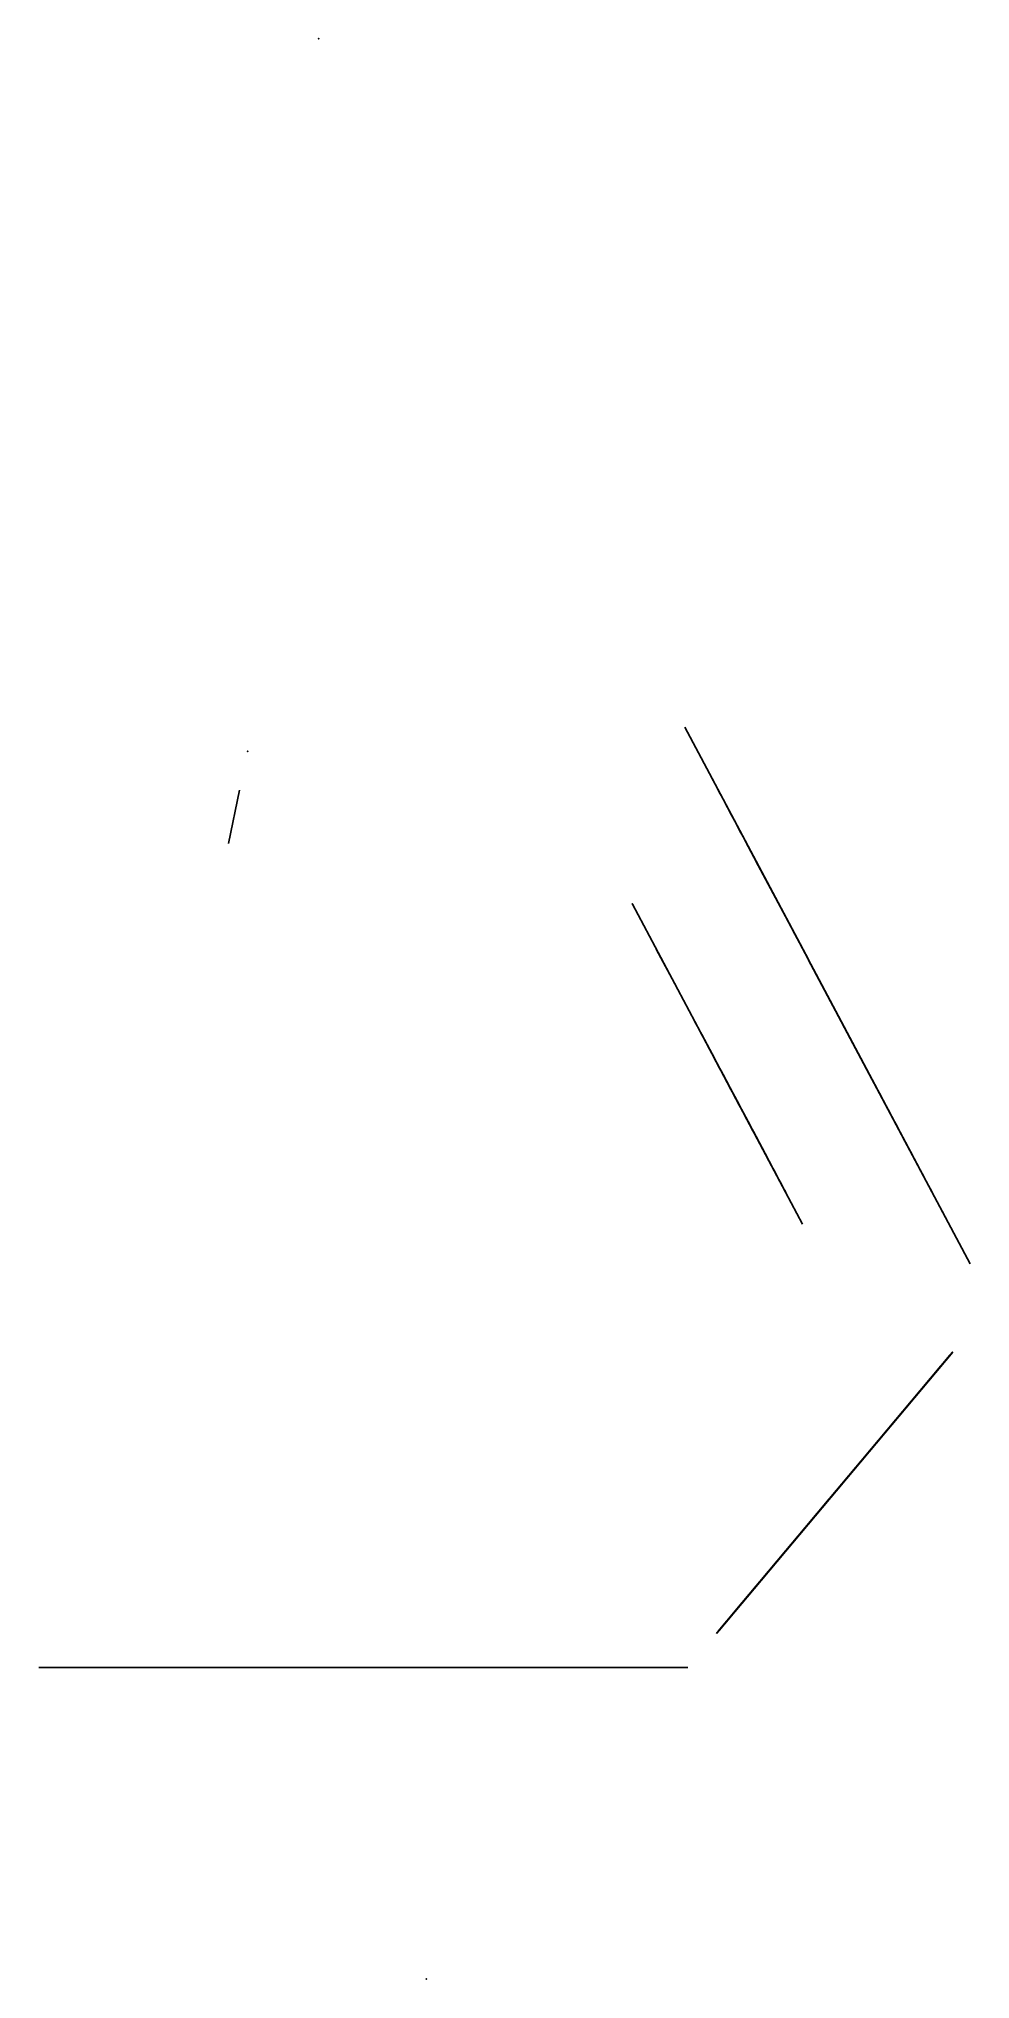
# Model space of a CAD drawing. Header units: centimetres. Extents: x 0 to 27.5, y -16.8 to 9.9.
# Drawn here: x 14.7 to 27.49, y -16.8 to 9.86 of the extents above; entities outside this region: 2.
import ezdxf

# ---------------------------------------------------------------- set-up
doc = ezdxf.new("R2010")
doc.units = ezdxf.units.CM
doc.header["$MEASUREMENT"] = 0
for name, color, linetype in [('blackFlameTheforth_back v4_back_SKT', 7, 'Continuous'), ('blackFlameTheforth_back v4_cutout', 7, 'Continuous'), ('blackFlameTheforth_back v4_Reconstructed-Sketch11', 7, 'Continuous'), ('blackFlameTheforth_back v4_Sketch10', 7, 'Continuous'), ('blackFlameTheforth_back v4_Sketch13', 7, 'Continuous'), ('blackFlameTheforth_back v4_Sketch7', 7, 'Continuous'), ('blackFlameTheforth_back v4_vent_SKT', 7, 'Continuous')]:
    doc.layers.add(name, color=color, linetype=linetype)

msp = doc.modelspace()

# ---------------------------------------------------------------- linework, layer by layer
at = {"layer": 'blackFlameTheforth_back v4_back_SKT'}
for p, q in [((23.616, -12.517, 30), (14.701, -12.517, 30)), ((14.701, -12.517, -30), (23.616, -12.517, -30)), ((14.701, -12.517, 30), (14.701, -12.517, -30)), ((23.616, -12.517, -30), (23.616, -12.517, 30))]:
    msp.add_line(p, q, dxfattribs=at)
msp.add_point((0, -12.517), dxfattribs=at)
at = {"layer": 'blackFlameTheforth_back v4_cutout'}
for p, q in [((27.253, -8.183, -1.977), (24.043, -12.008, -8.025)), ((24.127, -11.908, -8.227), (27.253, -8.183, -2.337)), ((27.253, -8.183, 1.394), (24.146, -11.885, 5.366)), ((27.253, -8.183, -2.652), (24.226, -11.79, -8.354)), ((24.227, -11.789, 5.521), (27.253, -8.183, 1.653)), ((24.31, -11.69, 5.674), (27.253, -8.183, 1.912)), ((24.326, -11.671, -8.481), (27.253, -8.183, -2.966)), ((27.253, -8.183, 2.171), (24.394, -11.591, 5.826)), ((27.253, -8.183, -3.28), (24.425, -11.553, -8.608)), ((24.477, -11.491, 5.979), (27.253, -8.183, 2.43)), ((24.524, -11.435, -8.735), (27.253, -8.183, -3.594)), ((27.253, -8.183, 2.688), (24.56, -11.392, 6.131)), ((27.253, -8.183, -3.908), (24.624, -11.316, -8.862)), ((24.628, -11.312, -19.987), (27.215, -8.228, -23.294)), ((24.643, -11.293, 6.284), (27.253, -8.183, 2.947)), ((24.692, -11.235, -19.81), (27.253, -8.183, -23.084)), ((24.723, -11.198, -8.989), (27.253, -8.183, -4.222)), ((27.253, -8.183, 3.206), (24.726, -11.194, 6.436)), ((27.253, -8.183, -22.825), (24.774, -11.137, -19.657)), ((24.809, -11.095, 6.589), (27.253, -8.183, 3.465)), ((27.253, -8.183, -4.536), (24.822, -11.08, -9.116)), ((24.857, -11.039, -19.503), (27.253, -8.183, -22.566)), ((27.253, -8.183, 3.724), (24.892, -10.996, 6.742)), ((24.922, -10.961, -9.243), (27.253, -8.183, -4.85)), ((27.253, -8.183, -22.307), (24.939, -10.941, -19.349)), ((24.948, -10.929, -11.329), (27.219, -8.223, -14.232)), ((24.976, -10.897, 6.894), (27.253, -8.183, 3.983)), ((27.253, -8.183, -5.165), (25.021, -10.843, -9.37)), ((25.021, -10.843, -19.195), (27.253, -8.183, -22.048)), ((27.25, -8.187, -14.012), (25.031, -10.831, -11.175)), ((27.253, -8.183, 4.242), (25.059, -10.798, 7.047)), ((27.253, -8.183, -21.79), (25.103, -10.745, -19.042)), ((25.113, -10.733, -11.022), (27.253, -8.183, -13.758)), ((25.12, -10.724, -9.497), (27.253, -8.183, -5.479)), ((25.142, -10.699, 7.199), (27.253, -8.183, 4.501)), ((25.185, -10.647, -18.888), (27.253, -8.183, -21.531)), ((27.253, -8.183, -13.499), (25.195, -10.635, -10.868)), ((27.253, -8.183, 4.759), (25.225, -10.6, 7.352)), ((27.253, -8.183, -5.793), (25.232, -10.592, -9.601)), ((27.253, -8.183, -21.272), (25.268, -10.549, -18.734)), ((25.277, -10.537, -10.714), (27.253, -8.183, -13.24)), ((25.308, -10.501, 7.504), (27.253, -8.183, 5.018)), ((25.35, -10.451, -18.58), (27.253, -8.183, -21.013)), ((27.253, -8.183, -12.981), (25.36, -10.439, -10.561)), ((27.253, -8.183, 5.277), (25.391, -10.401, 7.657)), ((25.393, -10.399, -9.611), (27.226, -8.215, -6.157)), ((27.253, -8.183, -20.754), (25.432, -10.353, -18.427)), ((25.438, -10.346, -10.414), (27.253, -8.183, -12.723)), ((25.474, -10.302, 7.81), (27.253, -8.183, 5.536)), ((25.514, -10.255, -18.273), (27.253, -8.183, -20.495)), ((27.253, -8.183, -12.465), (25.52, -10.248, -10.26)), ((27.253, -8.183, 5.795), (25.558, -10.203, 7.962)), ((27.253, -8.183, -20.236), (25.597, -10.157, -18.119)), ((25.606, -10.145, -10.099), (27.253, -8.183, -12.204)), ((25.641, -10.104, 8.115), (27.253, -8.183, 6.054)), ((25.679, -10.059, -17.965), (27.253, -8.183, -19.978)), ((27.253, -8.183, -11.946), (25.689, -10.047, -9.946)), ((27.253, -8.183, 6.313), (25.724, -10.005, 8.267)), ((27.253, -8.183, -19.719), (25.761, -9.961, -17.812)), ((25.771, -9.949, -9.792), (27.253, -8.183, -11.687)), ((25.807, -9.906, 8.42), (27.253, -8.183, 6.571)), ((25.843, -9.863, -17.658), (27.253, -8.183, -19.46)), ((27.253, -8.183, -11.428), (25.853, -9.851, -9.638)), ((27.253, -8.183, 6.83), (25.89, -9.807, 8.573)), ((27.253, -8.183, -19.201), (25.926, -9.765, -17.504)), ((25.935, -9.753, -9.484), (27.253, -8.183, -11.169)), ((25.973, -9.708, 8.725), (27.253, -8.183, 7.089)), ((26.008, -9.667, -17.351), (27.253, -8.183, -18.942)), ((27.253, -8.183, -10.91), (26.018, -9.655, -9.331)), ((27.253, -8.183, 7.348), (26.056, -9.609, 8.878)), ((27.253, -8.183, -18.683), (26.09, -9.569, -17.197)), ((26.1, -9.557, -9.177), (27.253, -8.183, -10.651)), ((26.14, -9.51, 9.03), (27.253, -8.183, 7.607)), ((26.149, -9.499, 21.544), (27.184, -8.265, 20.22)), ((26.175, -9.468, -17.039), (27.253, -8.183, -18.417)), ((27.253, -8.183, -10.392), (26.182, -9.459, -9.023)), ((27.253, -8.183, 7.866), (26.223, -9.411, 9.183)), ((27.184, -8.265, 20.479), (26.232, -9.4, 21.696)), ((27.253, -8.183, -18.158), (26.257, -9.37, -16.885)), ((26.264, -9.361, -8.87), (27.253, -8.183, -10.134)), ((26.306, -9.312, 9.335), (27.253, -8.183, 8.125)), ((26.315, -9.301, 21.849), (27.184, -8.265, 20.738)), ((26.339, -9.272, -16.731), (27.253, -8.183, -17.899)), ((27.253, -8.183, -9.875), (26.346, -9.263, -8.716)), ((27.253, -8.183, 8.383), (26.389, -9.212, 9.488)), ((27.184, -8.265, 21.04), (26.412, -9.185, 22.027)), ((27.253, -8.183, -17.64), (26.421, -9.174, -16.577)), ((26.429, -9.165, -8.562), (27.253, -8.183, -9.616)), ((26.472, -9.113, 9.641), (27.253, -8.183, 8.642)), ((26.498, -9.082, 22.185), (27.184, -8.265, 21.308)), ((26.504, -9.076, -16.424), (27.253, -8.183, -17.382)), ((27.253, -8.183, -9.357), (26.511, -9.067, -8.408)), ((27.253, -8.183, 8.901), (26.555, -9.014, 9.793)), ((27.184, -8.265, 21.567), (26.581, -8.983, 22.338)), ((27.253, -8.183, -17.123), (26.586, -8.978, -16.27)), ((26.593, -8.969, -8.255), (27.253, -8.183, -9.098)), ((26.638, -8.915, 9.946), (27.253, -8.183, 9.16)), ((26.665, -8.884, 22.491), (27.184, -8.265, 21.826)), ((26.668, -8.88, -16.116), (27.253, -8.183, -16.864)), ((27.253, -8.183, -8.839), (26.675, -8.871, -8.101)), ((27.253, -8.183, 9.419), (26.722, -8.816, 10.098)), ((27.184, -8.265, 22.085), (26.748, -8.785, 22.643)), ((27.253, -8.183, -16.605), (26.75, -8.782, -15.962)), ((26.759, -8.772, -7.948), (27.253, -8.183, -8.58)), ((27.253, -8.183, 9.678), (26.817, -8.702, 10.235)), ((26.831, -8.686, 22.796), (27.184, -8.265, 22.344)), ((26.833, -8.684, -15.809), (27.253, -8.183, -16.346)), ((27.253, -8.183, -8.322), (26.874, -8.634, -7.837)), ((27.253, -8.183, -16.087), (26.915, -8.586, -15.655)), ((27.184, -8.265, 22.603), (26.922, -8.577, 22.938)), ((26.971, -8.518, 10.297), (27.246, -8.191, 9.946)), ((27.253, -8.183, -15.828), (27.013, -8.468, -15.522)), ((27.184, -8.265, 20.22), (27.184, -8.265, 20.479)), ((27.184, -8.265, 22.344), (27.184, -8.265, 22.603)), ((27.184, -8.265, 21.826), (27.184, -8.265, 22.085)), ((27.184, -8.265, 20.738), (27.184, -8.265, 21.04)), ((27.184, -8.265, 21.308), (27.184, -8.265, 21.567)), ((27.253, -8.183, -18.942), (27.253, -8.183, -18.683)), ((27.253, -8.183, -22.566), (27.253, -8.183, -22.307)), ((27.253, -8.183, -20.495), (27.253, -8.183, -20.236)), ((27.253, -8.183, -16.864), (27.253, -8.183, -16.605)), ((27.253, -8.183, -11.687), (27.253, -8.183, -11.428)), ((27.253, -8.183, -23.084), (27.253, -8.183, -22.825)), ((27.253, -8.183, -16.346), (27.253, -8.183, -16.087)), ((27.253, -8.183, -13.758), (27.253, -8.183, -13.499)), ((27.253, -8.183, -21.013), (27.253, -8.183, -20.754)), ((27.253, -8.183, -18.417), (27.253, -8.183, -18.158)), ((27.253, -8.183, 1.653), (27.253, -8.183, 1.394)), ((27.253, -8.183, -9.616), (27.253, -8.183, -9.357)), ((27.253, -8.183, 7.607), (27.253, -8.183, 7.866)), ((27.253, -8.183, 3.465), (27.253, -8.183, 3.724)), ((27.253, -8.183, 5.536), (27.253, -8.183, 5.795)), ((27.253, -8.183, 9.847), (27.253, -8.183, 9.678)), ((27.253, -8.183, 8.125), (27.253, -8.183, 8.383)), ((27.253, -8.183, 1.912), (27.253, -8.183, 2.171)), ((27.253, -8.183, 6.054), (27.253, -8.183, 6.313)), ((27.253, -8.183, 3.983), (27.253, -8.183, 4.242)), ((27.253, -8.183, -4.222), (27.253, -8.183, -3.908)), ((27.253, -8.183, -2.337), (27.253, -8.183, -1.977)), ((27.253, -8.183, -4.85), (27.253, -8.183, -4.536)), ((27.253, -8.183, 2.947), (27.253, -8.183, 3.206)), ((27.253, -8.183, 7.089), (27.253, -8.183, 7.348)), ((27.253, -8.183, 5.018), (27.253, -8.183, 5.277)), ((27.253, -8.183, -12.204), (27.253, -8.183, -11.946)), ((27.253, -8.183, 9.16), (27.253, -8.183, 9.419)), ((27.253, -8.183, -10.134), (27.253, -8.183, -9.875)), ((27.253, -8.183, -5.479), (27.253, -8.183, -5.165)), ((27.253, -8.183, -22.048), (27.253, -8.183, -21.79)), ((27.253, -8.183, 4.501), (27.253, -8.183, 4.759)), ((27.253, -8.183, 6.571), (27.253, -8.183, 6.83)), ((27.253, -8.183, -12.723), (27.253, -8.183, -12.465)), ((27.253, -8.183, -8.58), (27.253, -8.183, -8.322)), ((27.253, -8.183, -10.651), (27.253, -8.183, -10.392)), ((27.253, -8.183, -15.775), (27.253, -8.183, -15.828)), ((27.253, -8.183, 2.43), (27.253, -8.183, 2.688)), ((27.253, -8.183, 8.642), (27.253, -8.183, 8.901)), ((27.253, -8.183, -2.966), (27.253, -8.183, -2.652)), ((27.253, -8.183, -17.899), (27.253, -8.183, -17.64)), ((27.253, -8.183, -19.978), (27.253, -8.183, -19.719)), ((27.253, -8.183, -13.24), (27.253, -8.183, -12.981)), ((27.253, -8.183, -19.46), (27.253, -8.183, -19.201)), ((27.253, -8.183, -17.382), (27.253, -8.183, -17.123)), ((27.253, -8.183, -5.872), (27.253, -8.183, -5.793)), ((27.253, -8.183, -21.531), (27.253, -8.183, -21.272)), ((27.253, -8.183, -3.594), (27.253, -8.183, -3.28)), ((27.253, -8.183, -11.169), (27.253, -8.183, -10.91)), ((27.253, -8.183, -9.098), (27.253, -8.183, -8.839)), ((27.184, -8.265, 16.485), (24.007, -12.051, 10.655)), ((27.184, -8.265, 14.011), (24.007, -12.051, 8.181)), ((24.007, -12.051, 7.872), (27.184, -8.265, 13.702)), ((27.184, -8.265, 14.63), (24.007, -12.051, 8.799)), ((27.184, -8.265, 13.392), (24.007, -12.051, 7.562)), ((24.007, -12.051, 7.253), (27.184, -8.265, 13.083)), ((24.007, -12.051, 10.964), (27.184, -8.265, 16.794)), ((24.007, -12.051, 8.49), (27.184, -8.265, 14.32)), ((27.184, -8.265, 17.104), (24.007, -12.051, 11.274)), ((24.007, -12.051, 9.727), (27.184, -8.265, 15.557)), ((27.184, -8.265, 15.867), (24.007, -12.051, 10.037)), ((27.184, -8.265, 15.248), (24.007, -12.051, 9.418)), ((24.007, -12.051, 9.109), (27.184, -8.265, 14.939)), ((27.184, -8.265, 17.722), (24.007, -12.051, 11.892)), ((24.007, -12.051, 12.201), (27.144, -8.312, 17.958)), ((27.055, -8.418, 18.105), (24.007, -12.051, 12.511)), ((24.021, -12.034, 11.609), (27.184, -8.265, 17.413)), ((24.034, -12.019, 10.395), (27.184, -8.265, 16.176)), ((27.184, -8.265, 12.774), (24.047, -12.004, 7.016)), ((24.136, -11.898, 6.87), (27.184, -8.265, 12.465)), ((27.183, -8.266, 12.153), (24.264, -11.745, 6.797)), ((24.517, -11.443, 6.953), (27.032, -8.446, 11.567)), ((27.092, -8.375, -23.396), (24.628, -11.312, -20.246)), ((27.005, -8.478, -14.735), (24.702, -11.223, -11.79)), ((27.088, -8.38, -14.582), (24.784, -11.125, -11.637)), ((24.866, -11.027, -11.483), (27.164, -8.289, -14.42)), ((25.816, -9.895, 20.934), (26.972, -8.518, 19.456)), ((27.054, -8.42, 19.61), (25.899, -9.796, 21.086)), ((27.122, -8.339, 19.782), (25.982, -9.697, 21.239)), ((26.066, -9.598, 21.391), (27.167, -8.285, 19.983)), ((26.923, -8.576, -14.889), (27.005, -8.478, -14.735)), ((26.972, -8.518, 19.456), (27.032, -8.446, 19.566)), ((27.104, -8.36, -14.551), (27.088, -8.38, -14.582)), ((27.184, -8.265, 13.702), (27.184, -8.265, 14.011)), ((27.184, -8.265, 16.176), (27.184, -8.265, 16.485)), ((27.184, -8.265, 16.794), (27.184, -8.265, 17.104)), ((27.184, -8.265, 14.32), (27.184, -8.265, 14.63)), ((27.184, -8.265, 13.083), (27.184, -8.265, 13.392)), ((27.184, -8.265, 15.557), (27.184, -8.265, 15.867)), ((27.184, -8.265, 17.413), (27.184, -8.265, 17.722)), ((27.184, -8.265, 12.465), (27.184, -8.265, 12.774)), ((27.184, -8.265, 14.939), (27.184, -8.265, 15.248)), ((24.017, -12.039, 12.838), (26.927, -8.572, 18.178)), ((24.455, -11.517, -12.252), (26.759, -8.772, -15.197)), ((26.841, -8.674, -15.043), (24.537, -11.419, -12.098)), ((24.619, -11.321, -11.944), (26.923, -8.576, -14.889)), ((25.65, -10.093, 20.628), (26.806, -8.716, 19.151)), ((26.889, -8.617, 19.303), (25.733, -9.994, 20.781)), ((26.748, -8.785, 22.643), (26.665, -8.884, 22.491)), ((26.75, -8.782, -15.962), (26.668, -8.88, -16.116)), ((26.759, -8.772, -15.197), (26.841, -8.674, -15.043)), ((26.806, -8.716, 19.151), (26.889, -8.617, 19.303)), ((26.876, -8.632, 22.879), (26.831, -8.686, 22.796)), ((26.915, -8.586, -15.655), (26.833, -8.684, -15.809)), ((26.605, -8.955, 1.963), (24.083, -11.961, 5.188)), ((26.674, -8.873, 18.021), (24.16, -11.869, 13.407)), ((24.29, -11.713, -12.559), (26.594, -8.968, -15.504)), ((26.676, -8.87, -15.35), (24.373, -11.615, -12.405)), ((26.556, -9.013, 18.693), (25.4, -10.391, 20.171)), ((25.484, -10.292, 20.323), (26.639, -8.914, 18.846)), ((26.722, -8.815, 18.998), (25.567, -10.192, 20.476)), ((26.616, -8.942, 1.26), (25.652, -10.091, 1.26)), ((26.295, -9.325, -1.24), (26.616, -8.942, -1.24)), ((26.403, -9.196, 1.963), (26.605, -8.955, 1.963)), ((26.555, -9.014, 9.793), (26.472, -9.113, 9.641)), ((26.473, -9.112, 18.541), (26.556, -9.013, 18.693)), ((26.581, -8.983, 22.338), (26.498, -9.082, 22.185)), ((26.586, -8.978, -16.27), (26.504, -9.076, -16.424)), ((26.675, -8.871, -8.101), (26.593, -8.969, -8.255)), ((26.594, -8.968, -15.504), (26.676, -8.87, -15.35)), ((26.616, -8.942, -1.24), (26.616, -8.942, 1.26)), ((26.722, -8.816, 10.098), (26.638, -8.915, 9.946)), ((26.639, -8.914, 18.846), (26.722, -8.815, 18.998)), ((24.042, -12.01, 4.982), (26.403, -9.196, 1.963)), ((26.347, -9.262, -15.965), (24.072, -11.973, -13.057)), ((24.131, -11.904, -12.872), (26.43, -9.164, -15.812)), ((26.512, -9.066, -15.658), (24.208, -11.811, -12.713)), ((25.151, -10.688, 19.713), (26.307, -9.311, 18.235)), ((26.39, -9.211, 18.388), (25.234, -10.589, 19.865)), ((25.317, -10.49, 20.018), (26.473, -9.112, 18.541)), ((25.973, -9.708, 0.76), (26.295, -9.325, 0.76)), ((26.346, -9.263, -8.716), (26.264, -9.361, -8.87)), ((26.265, -9.36, -16.119), (26.347, -9.262, -15.965)), ((26.295, -9.325, 0.76), (26.295, -9.325, -1.24)), ((26.389, -9.212, 9.488), (26.306, -9.312, 9.335)), ((26.307, -9.311, 18.235), (26.39, -9.211, 18.388)), ((26.412, -9.185, 22.027), (26.315, -9.301, 21.849)), ((26.421, -9.174, -16.577), (26.339, -9.272, -16.731)), ((26.511, -9.067, -8.408), (26.429, -9.165, -8.562)), ((26.43, -9.164, -15.812), (26.512, -9.066, -15.658)), ((26.2, -9.437, 1.963), (24.03, -12.024, 4.738)), ((26.093, -9.565, -3.848), (24.03, -12.024, -1.211)), ((26.183, -9.458, -16.273), (24.033, -12.02, -13.524)), ((24.033, -12.02, -13.783), (26.101, -9.556, -16.426)), ((24.038, -12.014, -13.272), (26.265, -9.36, -16.119)), ((24.985, -10.886, 19.408), (26.14, -9.509, 17.93)), ((26.224, -9.41, 18.083), (25.068, -10.787, 19.56)), ((25.998, -9.678, 1.963), (26.2, -9.437, 1.963)), ((26.09, -9.569, -17.197), (26.008, -9.667, -17.351)), ((26.011, -9.663, -4.003), (26.093, -9.565, -3.848)), ((26.182, -9.459, -9.023), (26.1, -9.557, -9.177)), ((26.101, -9.556, -16.426), (26.183, -9.458, -16.273)), ((26.14, -9.509, 17.93), (26.224, -9.41, 18.083)), ((26.223, -9.411, 9.183), (26.14, -9.51, 9.03)), ((26.232, -9.4, 21.696), (26.149, -9.499, 21.544)), ((26.257, -9.37, -16.885), (26.175, -9.468, -17.039)), ((24.03, -12.024, -1.47), (26.011, -9.663, -4.003)), ((24.03, -12.024, 4.479), (25.998, -9.678, 1.963)), ((25.929, -9.76, -4.157), (24.03, -12.024, -1.729)), ((24.03, -12.024, -1.988), (25.848, -9.858, -4.311)), ((26.019, -9.654, -16.58), (24.033, -12.02, -14.042)), ((24.033, -12.02, -14.301), (25.936, -9.752, -16.734)), ((25.852, -9.853, -16.892), (24.033, -12.02, -14.567)), ((24.688, -11.24, -1.24), (25.973, -9.708, -1.24)), ((25.891, -9.806, 17.473), (24.735, -11.183, 18.95)), ((24.818, -11.084, 19.103), (25.974, -9.707, 17.625)), ((26.057, -9.608, 17.778), (24.902, -10.985, 19.255)), ((25.769, -9.951, -17.046), (25.852, -9.853, -16.892)), ((25.853, -9.851, -9.638), (25.771, -9.949, -9.792)), ((25.89, -9.807, 8.573), (25.807, -9.906, 8.42)), ((25.808, -9.905, 17.32), (25.891, -9.806, 17.473)), ((25.899, -9.796, 21.086), (25.816, -9.895, 20.934)), ((25.926, -9.765, -17.504), (25.843, -9.863, -17.658)), ((25.848, -9.858, -4.311), (25.929, -9.76, -4.157)), ((26.018, -9.655, -9.331), (25.935, -9.753, -9.484)), ((25.936, -9.752, -16.734), (26.019, -9.654, -16.58)), ((26.056, -9.609, 8.878), (25.973, -9.708, 8.725)), ((25.973, -9.708, -1.24), (25.973, -9.708, 0.76)), ((25.974, -9.707, 17.625), (26.057, -9.608, 17.778)), ((25.982, -9.697, 21.239), (26.066, -9.598, 21.391)), ((25.766, -9.955, -4.465), (24.03, -12.024, -2.246)), ((24.03, -12.024, -2.505), (25.684, -10.053, -4.62)), ((24.033, -12.02, -14.826), (25.769, -9.951, -17.046)), ((25.687, -10.049, -17.2), (24.033, -12.02, -15.085)), ((24.486, -11.481, 18.492), (25.642, -10.103, 17.015)), ((25.725, -10.004, 17.167), (24.569, -11.381, 18.645)), ((24.652, -11.282, 18.797), (25.808, -9.905, 17.32)), ((25.652, -10.091, -0.74), (25.33, -10.474, -0.74)), ((25.605, -10.147, -17.353), (25.687, -10.049, -17.2)), ((25.689, -10.047, -9.946), (25.606, -10.145, -10.099)), ((25.724, -10.005, 8.267), (25.641, -10.104, 8.115)), ((25.642, -10.103, 17.015), (25.725, -10.004, 17.167)), ((25.733, -9.994, 20.781), (25.65, -10.093, 20.628)), ((25.652, -10.091, 1.26), (25.652, -10.091, -0.74)), ((25.761, -9.961, -17.812), (25.679, -10.059, -17.965)), ((25.684, -10.053, -4.62), (25.766, -9.955, -4.465)), ((25.602, -10.15, -4.774), (24.03, -12.024, -2.764)), ((24.03, -12.024, -3.023), (25.52, -10.248, -4.928)), ((25.438, -10.345, -5.082), (24.03, -12.024, -3.282)), ((24.033, -12.02, -15.344), (25.605, -10.147, -17.353)), ((25.523, -10.245, -17.507), (24.033, -12.02, -15.603)), ((24.033, -12.02, -15.861), (25.44, -10.343, -17.661)), ((24.32, -11.679, 18.187), (25.475, -10.301, 16.71)), ((25.558, -10.202, 16.862), (24.403, -11.58, 18.34)), ((25.4, -10.391, 20.171), (25.317, -10.49, 20.018)), ((25.432, -10.353, -18.427), (25.35, -10.451, -18.58)), ((25.356, -10.443, -5.236), (25.438, -10.345, -5.082)), ((25.52, -10.248, -10.26), (25.438, -10.346, -10.414)), ((25.44, -10.343, -17.661), (25.523, -10.245, -17.507)), ((25.558, -10.203, 7.962), (25.474, -10.302, 7.81)), ((25.475, -10.301, 16.71), (25.558, -10.202, 16.862)), ((25.567, -10.192, 20.476), (25.484, -10.292, 20.323)), ((25.597, -10.157, -18.119), (25.514, -10.255, -18.273)), ((25.52, -10.248, -4.928), (25.602, -10.15, -4.774)), ((24.03, -12.024, -3.541), (25.356, -10.443, -5.236)), ((25.275, -10.541, -5.391), (24.03, -12.024, -3.8)), ((24.03, -12.024, -4.059), (25.193, -10.638, -5.545)), ((25.358, -10.441, -17.814), (24.033, -12.02, -16.12)), ((24.033, -12.02, -16.379), (25.276, -10.539, -17.968)), ((25.194, -10.637, -18.122), (24.033, -12.02, -16.638)), ((25.226, -10.599, 16.252), (24.082, -11.962, 17.715)), ((24.153, -11.877, 17.882), (25.309, -10.5, 16.405)), ((25.392, -10.4, 16.557), (24.236, -11.778, 18.035)), ((25.33, -10.474, 1.26), (24.688, -11.24, 1.26)), ((25.111, -10.735, -18.276), (25.194, -10.637, -18.122)), ((25.195, -10.635, -10.868), (25.113, -10.733, -11.022)), ((25.225, -10.6, 7.352), (25.142, -10.699, 7.199)), ((25.143, -10.698, 16.099), (25.226, -10.599, 16.252)), ((25.234, -10.589, 19.865), (25.151, -10.688, 19.713)), ((25.268, -10.549, -18.734), (25.185, -10.647, -18.888)), ((25.193, -10.638, -5.545), (25.275, -10.541, -5.391)), ((25.276, -10.539, -17.968), (25.358, -10.441, -17.814)), ((25.36, -10.439, -10.561), (25.277, -10.537, -10.714)), ((25.391, -10.401, 7.657), (25.308, -10.501, 7.504)), ((25.309, -10.5, 16.405), (25.392, -10.4, 16.557)), ((25.33, -10.474, -0.74), (25.33, -10.474, 1.26)), ((24.007, -12.051, 17.033), (24.976, -10.896, 15.794)), ((25.06, -10.797, 15.947), (24.008, -12.05, 17.291)), ((25.111, -10.736, -5.699), (24.03, -12.024, -4.318)), ((24.03, -12.024, -4.577), (25.029, -10.833, -5.854)), ((24.032, -12.022, 17.52), (25.143, -10.698, 16.099)), ((24.033, -12.02, -16.897), (25.111, -10.735, -18.276)), ((25.029, -10.833, -18.429), (24.033, -12.02, -17.156)), ((24.963, -10.912, -10.571), (24.033, -12.02, -9.382)), ((25.045, -10.815, -10.417), (24.055, -11.994, -9.151)), ((24.164, -11.865, -9.031), (25.097, -10.752, -10.225)), ((24.688, -11.24, 0.762), (25.009, -10.857, 0.762)), ((25.009, -10.857, -0.738), (24.688, -11.24, -0.738)), ((24.881, -11.009, -10.726), (24.963, -10.912, -10.571)), ((24.947, -10.931, -18.583), (25.029, -10.833, -18.429)), ((25.031, -10.831, -11.175), (24.948, -10.929, -11.329)), ((24.976, -10.896, 15.794), (25.06, -10.797, 15.947)), ((25.059, -10.798, 7.047), (24.976, -10.897, 6.894)), ((25.068, -10.787, 19.56), (24.985, -10.886, 19.408)), ((25.009, -10.857, 0.762), (25.009, -10.857, -0.738)), ((25.021, -10.843, -9.37), (25.12, -10.724, -9.497)), ((25.103, -10.745, -19.042), (25.021, -10.843, -19.195)), ((25.029, -10.833, -5.854), (25.111, -10.736, -5.699)), ((25.061, -10.795, -10.386), (25.045, -10.815, -10.417)), ((24.893, -10.995, 15.642), (24.007, -12.051, 16.774)), ((24.007, -12.051, 16.516), (24.81, -11.094, 15.489)), ((24.727, -11.193, 15.337), (24.007, -12.051, 16.257)), ((24.947, -10.931, -6.008), (24.03, -12.024, -4.836)), ((24.03, -12.024, -5.094), (24.865, -11.028, -6.162)), ((24.783, -11.126, -6.316), (24.03, -12.024, -5.353)), ((24.033, -12.02, -17.415), (24.947, -10.931, -18.583)), ((24.033, -12.02, -9.641), (24.881, -11.009, -10.726)), ((24.865, -11.029, -18.737), (24.033, -12.02, -17.673)), ((24.8, -11.106, -10.88), (24.033, -12.02, -9.9)), ((24.033, -12.02, -17.932), (24.783, -11.127, -18.891)), ((24.726, -11.194, 6.436), (24.643, -11.293, 6.284)), ((24.644, -11.292, 15.184), (24.727, -11.193, 15.337)), ((24.735, -11.183, 18.95), (24.652, -11.282, 18.797)), ((24.774, -11.137, -19.657), (24.692, -11.235, -19.81)), ((24.701, -11.224, -6.47), (24.783, -11.126, -6.316)), ((24.718, -11.204, -11.035), (24.8, -11.106, -10.88)), ((24.783, -11.127, -18.891), (24.865, -11.029, -18.737)), ((24.784, -11.125, -11.637), (24.866, -11.027, -11.483)), ((24.892, -10.996, 6.742), (24.809, -11.095, 6.589)), ((24.81, -11.094, 15.489), (24.893, -10.995, 15.642)), ((24.902, -10.985, 19.255), (24.818, -11.084, 19.103)), ((24.822, -11.08, -9.116), (24.922, -10.961, -9.243)), ((24.939, -10.941, -19.349), (24.857, -11.039, -19.503)), ((24.865, -11.028, -6.162), (24.947, -10.931, -6.008)), ((24.007, -12.051, 15.998), (24.644, -11.292, 15.184)), ((24.561, -11.391, 15.031), (24.007, -12.051, 15.739)), ((24.03, -12.024, -5.612), (24.701, -11.224, -6.47)), ((24.62, -11.321, -6.625), (24.03, -12.024, -5.871)), ((24.03, -12.024, -6.13), (24.538, -11.419, -6.779)), ((24.033, -12.02, -10.159), (24.718, -11.204, -11.035)), ((24.7, -11.225, -19.044), (24.033, -12.02, -18.191)), ((24.636, -11.301, -11.189), (24.033, -12.02, -10.418)), ((24.033, -12.02, -18.45), (24.618, -11.323, -19.198)), ((24.033, -12.02, -10.677), (24.555, -11.398, -11.344)), ((24.033, -12.02, -18.709), (24.536, -11.421, -19.351)), ((24.425, -11.553, -8.608), (24.524, -11.435, -8.735)), ((24.537, -11.419, -12.098), (24.455, -11.517, -12.252)), ((24.56, -11.392, 6.131), (24.477, -11.491, 5.979)), ((24.478, -11.49, 14.879), (24.561, -11.391, 15.031)), ((24.569, -11.381, 18.645), (24.486, -11.481, 18.492)), ((24.538, -11.419, -6.779), (24.62, -11.321, -6.625)), ((24.555, -11.398, -11.344), (24.636, -11.301, -11.189)), ((24.618, -11.323, -19.198), (24.7, -11.225, -19.044)), ((24.702, -11.223, -11.79), (24.619, -11.321, -11.944)), ((24.624, -11.316, -8.862), (24.723, -11.198, -8.989)), ((24.688, -11.24, -0.738), (24.688, -11.24, -1.24)), ((24.688, -11.24, 1.26), (24.688, -11.24, 0.762)), ((24.007, -12.051, 15.48), (24.478, -11.49, 14.879)), ((24.394, -11.589, 14.726), (24.007, -12.051, 15.221)), ((24.007, -12.051, 14.962), (24.311, -11.689, 14.574)), ((24.456, -11.516, -6.933), (24.03, -12.024, -6.389)), ((24.03, -12.024, -6.648), (24.374, -11.614, -7.087)), ((24.292, -11.711, -7.242), (24.03, -12.024, -6.906)), ((24.473, -11.496, -11.498), (24.033, -12.02, -10.936)), ((24.425, -11.554, -19.468), (24.033, -12.02, -18.968)), ((24.033, -12.02, -11.194), (24.392, -11.593, -11.653)), ((24.033, -12.02, -11.453), (24.31, -11.69, -11.807)), ((24.21, -11.809, -7.396), (24.292, -11.711, -7.242)), ((24.226, -11.79, -8.354), (24.326, -11.671, -8.481)), ((24.373, -11.615, -12.405), (24.29, -11.713, -12.559)), ((24.394, -11.591, 5.826), (24.31, -11.69, 5.674)), ((24.316, -11.683, 14.582), (24.394, -11.589, 14.726)), ((24.403, -11.58, 18.34), (24.32, -11.679, 18.187)), ((24.374, -11.614, -7.087), (24.456, -11.516, -6.933)), ((24.392, -11.593, -11.653), (24.473, -11.496, -11.498)), ((24.177, -11.848, 14.486), (24.012, -12.046, 14.698)), ((24.03, -12.024, -7.165), (24.21, -11.809, -7.396)), ((24.128, -11.906, -7.55), (24.03, -12.024, -7.424)), ((24.167, -11.861, -11.883), (24.043, -12.008, -11.725)), ((24.047, -12.004, -7.704), (24.128, -11.906, -7.55)), ((24.236, -11.778, 18.035), (24.16, -11.869, 17.894)), ((24.208, -11.811, -12.713), (24.182, -11.843, -12.762)), ((24.183, -11.842, 5.439), (24.227, -11.789, 5.521)), ((24.007, -12.051, 10.43), (24.034, -12.019, 10.395)), ((24.007, -12.051, 11.627), (24.021, -12.034, 11.609)), ((24.007, -12.051, 10.655), (24.007, -12.051, 10.43)), ((24.007, -12.051, 16.257), (24.007, -12.051, 15.998)), ((24.007, -12.051, 8.181), (24.007, -12.051, 7.872)), ((24.007, -12.051, 8.799), (24.007, -12.051, 8.49)), ((24.007, -12.051, 7.562), (24.007, -12.051, 7.253)), ((24.007, -12.051, 15.221), (24.007, -12.051, 14.962)), ((24.007, -12.051, 15.739), (24.007, -12.051, 15.48)), ((24.007, -12.051, 11.274), (24.007, -12.051, 10.964)), ((24.007, -12.051, 16.774), (24.007, -12.051, 16.516)), ((24.007, -12.051, 12.511), (24.007, -12.051, 12.201)), ((24.007, -12.051, 10.037), (24.007, -12.051, 9.727)), ((24.007, -12.051, 11.892), (24.007, -12.051, 11.627)), ((24.007, -12.051, 9.418), (24.007, -12.051, 9.109)), ((24.007, -12.051, 17.247), (24.007, -12.051, 17.033)), ((24.01, -12.048, 12.847), (24.017, -12.039, 12.838)), ((24.03, -12.024, -7.683), (24.047, -12.004, -7.704)), ((24.03, -12.024, -5.353), (24.03, -12.024, -5.612)), ((24.03, -12.024, -1.211), (24.03, -12.024, -1.47)), ((24.03, -12.024, -3.282), (24.03, -12.024, -3.541)), ((24.03, -12.024, -5.871), (24.03, -12.024, -6.13)), ((24.03, -12.024, -3.8), (24.03, -12.024, -4.059)), ((24.03, -12.024, -1.729), (24.03, -12.024, -1.988)), ((24.03, -12.024, 4.738), (24.03, -12.024, 4.479)), ((24.03, -12.024, -2.246), (24.03, -12.024, -2.505)), ((24.03, -12.024, -6.389), (24.03, -12.024, -6.648)), ((24.03, -12.024, -4.318), (24.03, -12.024, -4.577)), ((24.03, -12.024, -6.906), (24.03, -12.024, -7.165)), ((24.03, -12.024, -4.836), (24.03, -12.024, -5.094)), ((24.03, -12.024, -2.764), (24.03, -12.024, -3.023)), ((24.03, -12.024, -7.424), (24.03, -12.024, -7.683)), ((24.033, -12.02, -17.673), (24.033, -12.02, -17.932)), ((24.033, -12.02, -15.603), (24.033, -12.02, -15.861)), ((24.033, -12.02, -13.524), (24.033, -12.02, -13.783)), ((24.033, -12.02, -10.936), (24.033, -12.02, -11.194)), ((24.033, -12.02, -16.12), (24.033, -12.02, -16.379)), ((24.033, -12.02, -18.191), (24.033, -12.02, -18.45)), ((24.033, -12.02, -9.382), (24.033, -12.02, -9.641)), ((24.033, -12.02, -11.638), (24.033, -12.02, -11.453)), ((24.033, -12.02, -9.9), (24.033, -12.02, -10.159)), ((24.033, -12.02, -14.042), (24.033, -12.02, -14.301)), ((24.033, -12.02, -18.968), (24.033, -12.02, -18.709)), ((24.033, -12.02, -14.567), (24.033, -12.02, -14.826)), ((24.033, -12.02, -10.418), (24.033, -12.02, -10.677)), ((24.033, -12.02, -16.638), (24.033, -12.02, -16.897)), ((24.033, -12.02, -17.156), (24.033, -12.02, -17.415)), ((24.033, -12.02, -15.085), (24.033, -12.02, -15.344))]:
    msp.add_line(p, q, dxfattribs=at)
at = {"layer": 'blackFlameTheforth_back v4_cutout', "extrusion": (-0.766044, 0.642788, 0)}
for centre, radius, start, end in [((-10.977, -15.775, -26.137), 0.272, 68.2811, 180.0022), ((-10.977, -23.125, -26.137), 0.272, 218.4573, 265.3541), ((-10.799, 9.847, -26.137), 0.45, 167.2972, 180), ((-10.799, 9.847, -26.137), 0.45, 59.5802, 91.5252), ((-10.249, -13.911, -26.137), 1, 210.5861, 219.7698), ((-10.143, 20.213, -26.137), 1, 193.2813, 205.5006), ((-7.647, -10.228, -26.137), 0.248, 179.3576, 219.4119), ((-7.596, -20.116, -26.137), 0.45, 343.3189, 16.7368), ((-6.489, -11.638, -26.137), 0.248, 222.8536, 279.3114), ((-6.489, -9.276, -26.137), 0.248, 30.1072, 79.4596), ((-7.236, 4.792, -26.137), 1, 34.9936, 40.29), ((-6.489, -11.638, -26.137), 0.248, 339.511, 0.0006)]:
    msp.add_arc(centre, radius, start, end, dxfattribs=at)
at = {"layer": 'blackFlameTheforth_back v4_cutout', "extrusion": (0.766044, -0.642788, 0)}
for centre, radius, start, end in [((10.249, -13.911, 26.137), 1, 341.2854, 354.1907), ((10.249, -5.872, 26.137), 1, 343.4272, 360), ((10.143, 12.214, 26.137), 1, 319.71, 356.5163), ((10.143, 20.213, 26.137), 1, 319.71, 322.9046), ((10.692, 17.73, 26.137), 0.45, 30.4362, 56.2768), ((10.692, 17.73, 26.137), 0.45, 83.6832, 139.71), ((10.8, -8.265, 26.137), 0.45, 108.024, 135.2061), ((10.871, 22.703, 26.137), 0.272, 120.0653, 139.71), ((8.248, -9.174, 26.137), 0.45, 251.4985, 283.924), ((6.65, 7.244, 26.137), 0.45, 263.561, 319.71), ((6.472, 14.758, 26.137), 0.272, 317.3549, 319.71), ((7.2, 12.76, 26.137), 1, 139.71, 175.0031), ((6.472, 14.758, 26.137), 0.272, 192.8184, 268.3592), ((7.2, 17.247, 26.137), 1, 152.1348, 164.1767), ((7.24, -13.402, 26.137), 1, 159.8172, 172.5494), ((7.236, 4.792, 26.137), 1, 156.6715, 169.0801), ((6.686, -7.89, 26.137), 0.45, 197.3815, 228.381), ((6.65, 7.244, 26.137), 0.45, 210.3286, 236.1746), ((7.24, -13.402, 26.137), 1, 140.2302, 148.02), ((7.2, 17.247, 26.137), 1, 139.71, 140.5977), ((7.2, 17.247, 26.137), 1, 177.4698, 180)]:
    msp.add_arc(centre, radius, start, end, dxfattribs=at)
at = {"layer": 'blackFlameTheforth_back v4_cutout', "extrusion": (-0.766044, 0.642788, 1e-16)}
msp.add_arc((-6.69, -19.047, -26.137), 0.45, 222.4888, 249.2877, dxfattribs=at)
at = {"layer": 'blackFlameTheforth_back v4_cutout'}
msp.add_point((20.022, -16.8), dxfattribs=at)
at = {"layer": 'blackFlameTheforth_back v4_Reconstructed-Sketch11'}
for p, q in [((25.191, -6.426, 22), (22.853, -2.028, 22)), ((22.853, -2.028, -22), (25.191, -6.426, -22))]:
    msp.add_line(p, q, dxfattribs=at)
msp.add_point((0, 0), dxfattribs=at)
at = {"layer": 'blackFlameTheforth_back v4_Sketch10'}
for p, q in [((17.305, -1.197, 0.547), (17.458, -0.463, 0.547)), ((17.458, -0.463, -3.899), (17.305, -1.197, -3.899)), ((17.458, -0.463, 0.547), (17.458, -0.463, -3.899)), ((17.305, -1.197, -3.899), (17.305, -1.197, 0.547))]:
    msp.add_line(p, q, dxfattribs=at)
msp.add_point((17.569, 0.069, -9.997), dxfattribs=at)
at = {"layer": 'blackFlameTheforth_back v4_Sketch13'}
msp.add_point((20.022, -16.8), dxfattribs=at)
at = {"layer": 'blackFlameTheforth_back v4_Sketch7'}
for p, q in [((23.181, -2.646, 0), (23.463, -3.175, 0)), ((23.548, -3.335, -19.7), (23.548, -3.335, 19.6)), ((24.12, -4.412, -18.153), (24.666, -5.439, -18.153)), ((24.176, -4.516, -15.803), (24.176, -4.516, -15.173)), ((24.176, -4.516, 15.803), (24.176, -4.516, 15.173)), ((24.209, -4.578, -12.75), (24.209, -4.578, -11.05)), ((24.209, -4.578, 12.75), (24.209, -4.578, 11.05)), ((24.232, -4.622, -11), (24.509, -5.143, -11)), ((24.509, -5.143, -12.8), (24.232, -4.622, -12.8)), ((24.509, -5.143, 12.8), (24.232, -4.622, 12.8)), ((24.232, -4.622, 11), (24.509, -5.143, 11)), ((24.378, -4.896, -16.153), (24.34, -4.825, -16.153)), ((24.34, -4.825, -14.823), (24.378, -4.896, -14.823)), ((24.34, -4.825, 14.823), (24.378, -4.896, 14.823)), ((24.378, -4.896, 16.153), (24.34, -4.825, 16.153)), ((24.533, -5.187, -11.05), (24.533, -5.187, -12.75)), ((24.533, -5.187, 11.05), (24.533, -5.187, 12.75)), ((24.542, -5.205, -15.173), (24.542, -5.205, -15.803)), ((24.542, -5.205, 15.173), (24.542, -5.205, 15.803)), ((25.191, -6.426), (25.191, -6.426, -19.689)), ((25.191, -6.426, 19.689), (25.191, -6.426))]:
    msp.add_line(p, q, dxfattribs=at)
at = {"layer": 'blackFlameTheforth_back v4_Sketch7', "extrusion": (0.882948, 0.469472, 0)}
for centre, radius in [((-15.513, 0, 19.226), 1.25), ((-15.77, 8, 19.226), 1.25), ((-15.77, 4, 19.226), 1.25), ((-15.77, -8, 19.226), 1.25), ((-15.77, -4, 19.226), 1.25), ((-15.751, 19.054, 19.226), 1.165), ((-15.75, -19.153, 19.226), 1)]:
    msp.add_circle(centre, radius, dxfattribs=at)
for centre, radius, start, end in [((-15.687, -15.173, 19.226), 0.35, 0, 90), ((-15.687, -15.803, 19.226), 0.35, 270, 360), ((-15.687, 15.173, 19.226), 0.35, 270, 0), ((-15.687, 15.803, 19.226), 0.35, 360, 90), ((-15.457, -12.75, 19.226), 0.05, 270, 360), ((-15.457, -11.05, 19.226), 0.05, 360, 90), ((-15.457, 12.75, 19.226), 0.05, 360, 90), ((-15.457, 11.05, 19.226), 0.05, 270, 0), ((-15.767, -15.803, 19.226), 0.35, 180, 270), ((-15.767, -15.173, 19.226), 0.35, 90, 180), ((-15.767, 15.803, 19.226), 0.35, 90, 180), ((-15.767, 15.173, 19.226), 0.35, 180, 270), ((-16.047, -12.75, 19.226), 0.05, 180, 270), ((-16.047, -11.05, 19.226), 0.05, 90, 180), ((-16.047, 11.05, 19.226), 0.05, 180, 270), ((-16.047, 12.75, 19.226), 0.05, 90, 180)]:
    msp.add_arc(centre, radius, start, end, dxfattribs=at)
at = {"layer": 'blackFlameTheforth_back v4_Sketch7'}
for p in [(22.853, -2.028, -22), (24.209, -4.578, -12.8), (24.209, -4.578, -11), (24.533, -5.187, -12.8)]:
    msp.add_point(p, dxfattribs=at)
at = {"layer": 'blackFlameTheforth_back v4_vent_SKT'}
for p, q in [((23.573, 0.401, 23.451), (25.27, -2.79, 23.451)), ((23.573, 0.401, -23.451), (23.573, 0.401, 23.451)), ((25.27, -2.79, -23.451), (23.573, 0.401, -23.451)), ((23.952, -0.311, 21), (23.952, -0.311, -21)), ((26.76, -5.592, 22), (24.421, -1.194, 22)), ((24.421, -1.194, -22), (26.76, -5.592, -22)), ((24.421, -1.194, -0.639), (24.421, -1.194, 0.631)), ((24.582, -1.497, 1.471), (24.955, -2.198, 2.281)), ((24.91, -2.113, -2.061), (24.627, -1.582, -1.567)), ((25.116, -2.501, 3.121), (25.116, -2.501, 19.689)), ((25.116, -2.501, -19.689), (25.116, -2.501, -2.989)), ((25.269, -2.789, 30), (27.493, -6.971, 30)), ((27.493, -6.971, -30), (25.269, -2.789, -30)), ((25.269, -2.789, -30), (25.269, -2.789, -23.452)), ((25.27, -2.79, 23.452), (25.269, -2.789, 23.452)), ((25.269, -2.789, -23.452), (25.27, -2.79, -23.452)), ((25.269, -2.789, 23.452), (25.269, -2.789, 30)), ((25.27, -2.79, 23.451), (25.27, -2.79, 23.452)), ((25.27, -2.79, -23.452), (25.27, -2.79, -23.451)), ((25.732, -3.659, 21), (26.144, -4.434, 21)), ((26.144, -4.434, -21), (25.732, -3.659, -21)), ((26.76, -5.592), (26.76, -5.592, -19.689)), ((26.76, -5.592, 19.689), (26.76, -5.592)), ((27.229, -6.475, -21), (27.229, -6.475, 21)), ((27.493, -6.971, 30), (27.493, -6.971, -30))]:
    msp.add_line(p, q, dxfattribs=at)
at = {"layer": 'blackFlameTheforth_back v4_vent_SKT', "extrusion": (0.882948, 0.469472, 0)}
for centre, radius, start, end in [((-12.519, -21, 21.002), 1, 270, 360), ((-12.519, 21, 21.002), 1, 0, 90), ((-13.719, -0.639, 21.002), 1.2, 309.3372, 360), ((-13.719, 0.631, 21.002), 1.2, 0, 44.4482), ((-12.8, -2.989, 21.002), 1.2, 129.3372, 180), ((-12.8, 3.121, 21.002), 1.2, 180, 224.4482), ((-15.311, -19.689, 21.002), 1.311, 270, 0), ((-15.311, 19.689, 21.002), 1.311, 0, 90), ((-16.189, -19.689, 21.002), 1.311, 180, 270), ((-16.189, 19.689, 21.002), 1.311, 90, 180), ((-17.5, -21, 21.002), 1, 180, 270), ((-17.5, 21, 21.002), 1, 90, 180)]:
    msp.add_arc(centre, radius, start, end, dxfattribs=at)
at = {"layer": 'blackFlameTheforth_back v4_vent_SKT'}
msp.add_point((18.544, 9.86), dxfattribs=at)

doc.saveas('drawing.dxf')
